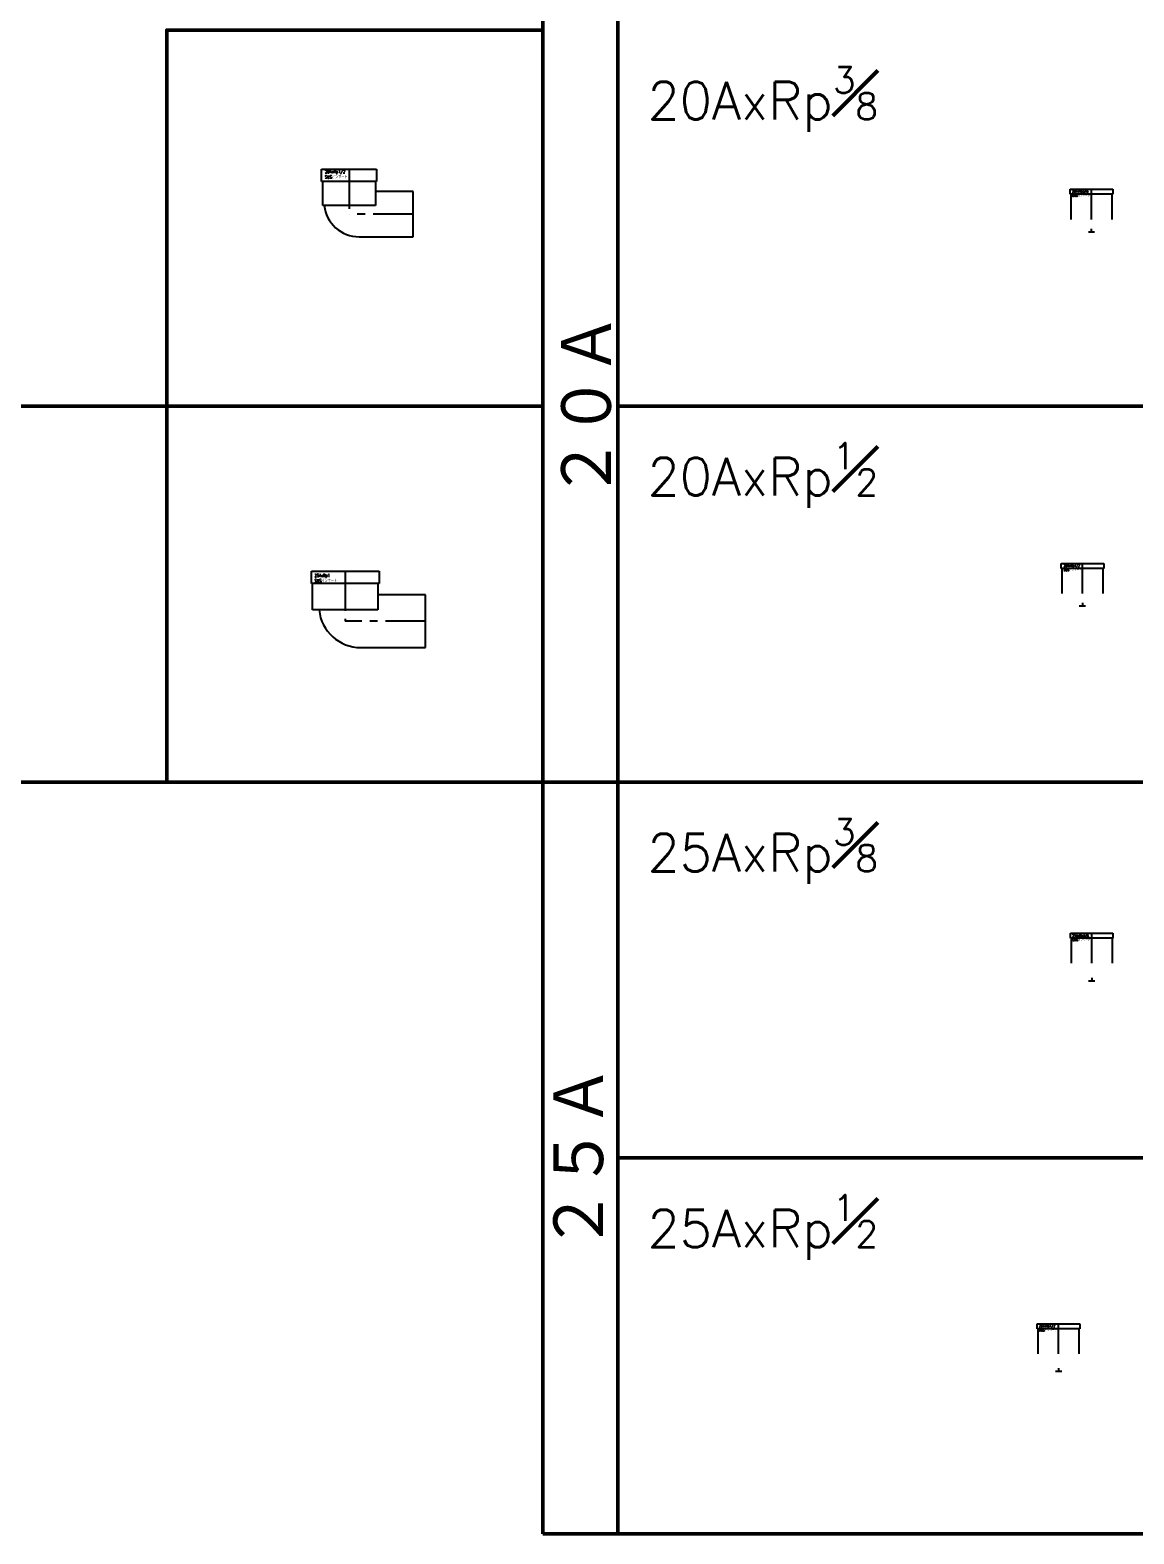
# Model space of a CAD drawing. Header units: millimetres. Extents: x 1711 to 90196, y -23291 to 8516.
# Drawn here: x 46044 to 46925, y -6361 to -5161 of the extents above; entities that cross this region are included whole.
import ezdxf

# ---------------------------------------------------------------- set-up
doc = ezdxf.new("R2010")
doc.units = ezdxf.units.MM
doc.linetypes.add('CENTER', pattern=[50.8, 31.75, -6.35, 6.35, -6.35])
doc.layers.add('line', color=153, linetype='Continuous', lineweight=50)
doc.layers.add('配管-CVP', color=4, linetype='Continuous')
doc.layers.add('＃配管（PVC)', color=21, linetype='Continuous')
doc.styles.add('kpk', font='romans.shx', dxfattribs={"width": 0.7, "bigfont": 'extfont2.shx'})
doc.styles.get("Standard").update_dxf_attribs({"font": 'romans.shx', "bigfont": 'extfont.shx'})

# ---------------------------------------------------------------- blocks, each defined once
blk = doc.blocks.new('20AxRp1／2-SUSインサート給水栓E-正面')
at = {"layer": '＃配管（PVC)', "color": 0, "linetype": 'ByBlock'}
for p, q in [((-22, 26), (-22, 36)), ((-22, 36), (22, 36)), ((22, 36), (22, 26)), ((22, 26), (-22, 26)), ((-21, 7), (-21, 26)), ((21, 26), (21, 7)), ((51, 18), (21, 18)), ((51, -18), (51, 18)), ((21, 7), (-21, 7)), ((8, -18), (51, -18))]:
    blk.add_line(p, q, dxfattribs=at)
at = {"layer": '＃配管（PVC)', "color": 2, "linetype": 'CENTER'}
for p in [(0, 36), (51, 0)]:
    blk.add_line(p, (0, 0), dxfattribs=at)
at = {"layer": '＃配管（PVC)', "color": 0, "linetype": 'ByBlock'}
blk.add_arc((8, 10), 28, 186.1506, 270, dxfattribs=at)
at = {"layer": 'Defpoints', "color": 6, "insert": (-19.3, 35.1), "char_height": 2.5, "attachment_point": 1, "style": 'kpk'}
blk.add_mtext('20AxRp1/2\\PSUSインサート', dxfattribs=at)
blk = doc.blocks.new('20AxRp1／2-SUSインサート給水栓E')
at = {"color": 0}
blk.add_blockref('20AxRp1／2-SUSインサート給水栓E-正面', (0, 0), dxfattribs=at)
blk = doc.blocks.new('25AxRp1-SUSインサート給水栓E-正面')
at = {"layer": '＃配管（PVC)', "color": 0, "linetype": 'ByBlock'}
for p, q in [((-27, 30), (-27, 40)), ((-27, 40), (27, 40)), ((27, 40), (27, 30)), ((27, 30), (-27, 30)), ((-26, 9), (-26, 30)), ((26, 30), (26, 9)), ((64, 21), (26, 21)), ((64, -21), (64, 21)), ((26, 9), (-26, 9)), ((12.5, -21), (64, -21))]:
    blk.add_line(p, q, dxfattribs=at)
at = {"layer": '＃配管（PVC)', "color": 2, "linetype": 'CENTER'}
for p in [(0, 40), (64, 0)]:
    blk.add_line(p, (0, 0), dxfattribs=at)
at = {"layer": '＃配管（PVC)', "color": 0, "linetype": 'ByBlock'}
blk.add_arc((12.5, 12.5), 33.5, 185.9971, 270, dxfattribs=at)
at = {"layer": 'Defpoints', "color": 6, "insert": (-24.5, 37.8), "char_height": 2.5, "attachment_point": 1, "style": 'kpk'}
blk.add_mtext('25AxRp1\\PSUSインサート', dxfattribs=at)
blk = doc.blocks.new('25AxRp1-SUSインサート給水栓E')
at = {"color": 0}
blk.add_blockref('25AxRp1-SUSインサート給水栓E-正面', (0, 0), dxfattribs=at)
blk = doc.blocks.new('*U843')
at = {"layer": '＃配管（PVC)', "color": 0, "linetype": 'ByBlock'}
for p, q in [((-17, 34), (17, 34)), ((-17, 30), (-17, 34)), ((17, 30), (-17, 30)), ((-16.5, 30), (-16.5, 10)), ((16.5, 10), (16.5, 30)), ((17, 34), (17, 30))]:
    blk.add_line(p, q, dxfattribs=at)
at = {"layer": '＃配管（PVC)', "color": 2, "linetype": 'CENTER'}
for p, q in [((0, 10), (0, 34)), ((-2.5, 0), (2.5, 0)), ((0, 0), (0, 2.5))]:
    blk.add_line(p, q, dxfattribs=at)
at = {"layer": 'Defpoints', "color": 6, "insert": (-15.5, 33.4), "char_height": 2, "attachment_point": 1, "style": 'kpk'}
blk.add_mtext('20AxRp3/8\\PSUSインサート', dxfattribs=at)
blk = doc.blocks.new('*U844')
at = {"layer": '＃配管（PVC)', "color": 0, "linetype": 'ByBlock'}
for p, q in [((-17, 34), (17, 34)), ((-17, 30), (-17, 34)), ((17, 30), (-17, 30)), ((-16.5, 30), (-16.5, 10)), ((16.5, 10), (16.5, 30)), ((17, 34), (17, 30))]:
    blk.add_line(p, q, dxfattribs=at)
at = {"layer": '＃配管（PVC)', "color": 2, "linetype": 'CENTER'}
for p, q in [((0, 10), (0, 34)), ((-2.5, 0), (2.5, 0)), ((0, 2.5), (0, 0))]:
    blk.add_line(p, q, dxfattribs=at)
at = {"layer": 'Defpoints', "color": 6, "insert": (-15, 33.2), "char_height": 2, "attachment_point": 1, "style": 'kpk'}
blk.add_mtext('20AxRp1/2\\PSUSインサート', dxfattribs=at)
blk = doc.blocks.new('25AxRp3／8-SUSインサート給水栓T-半')
at = {"layer": '＃配管（PVC)', "color": 0, "linetype": 'ByBlock'}
for p, q in [((-17, 38), (17, 38)), ((-17, 34), (-17, 38)), ((17, 38), (17, 34)), ((17, 34), (-17, 34)), ((-16.5, 34), (-16.5, 14)), ((16.5, 14), (16.5, 34))]:
    blk.add_line(p, q, dxfattribs=at)
at = {"layer": '＃配管（PVC)', "color": 2, "linetype": 'CENTER'}
for p, q in [((0, 14), (0, 38)), ((-2.5, 0), (2.5, 0)), ((0, 2.5), (0, 0))]:
    blk.add_line(p, q, dxfattribs=at)
at = {"layer": 'Defpoints', "color": 6, "insert": (-15.4, 37.1), "char_height": 2, "attachment_point": 1, "style": 'kpk'}
blk.add_mtext('25AxRp3/8\\PSUSインサート', dxfattribs=at)
blk = doc.blocks.new('25AxRp1／2-SUSインサート給水栓T-半')
at = {"layer": '＃配管（PVC)', "color": 0, "linetype": 'ByBlock'}
for p, q in [((-17, 38), (17, 38)), ((-17, 34), (-17, 38)), ((17, 38), (17, 34)), ((17, 34), (-17, 34)), ((-16.5, 34), (-16.5, 14)), ((16.5, 14), (16.5, 34))]:
    blk.add_line(p, q, dxfattribs=at)
at = {"layer": '＃配管（PVC)', "color": 2, "linetype": 'CENTER'}
for p, q in [((0, 14), (0, 38)), ((-2.5, 0), (2.5, 0)), ((0, 2.5), (0, 0))]:
    blk.add_line(p, q, dxfattribs=at)
at = {"layer": 'Defpoints', "color": 6, "insert": (-15.7, 37.2), "char_height": 2, "attachment_point": 1, "style": 'kpk'}
blk.add_mtext('25AxRp1/2\\PSUSインサート', dxfattribs=at)
blk = doc.blocks.new('A$C9b6e2878')
at = {"layer": 'line'}
blk.add_line((2520, 0), (2520, -2560), dxfattribs=at)
for points in [[(2520, -1360), (2520, 0), (2580, 0), (2580, -2560)], [(2520, -1660), (1320, -1660), (1260, -1660)], [(3780, -1660), (2580, -1660)], [(2520, -1960), (1320, -1960), (1260, -1960)], [(3780, -1960), (2580, -1960), (2520, -1960)], [(3780, -2260), (2580, -2260)], [(3780, -2560), (2580, -2560), (2520, -2560)]]:
    blk.add_lwpolyline(points, dxfattribs=at)
for points in [[(2520, -1360), (2220, -1360), (2220, -1660), (2520, -1660)], [(2520, -1660), (2220, -1660), (2220, -1960), (2520, -1960)]]:
    blk.add_lwpolyline(points, close=True, dxfattribs=at)
at = {"layer": 'line', "char_height": 30, "attachment_point": 4}
for s, insert in [('20AxRp{\\H0.7x;\\S3#8;}', (2603.6, -1415.3)), ('20AxRp{\\H0.7x;\\S1#2;}', (2603.6, -1715.3)), ('25AxRp{\\H0.7x;\\S3#8;}', (2603.6, -2015.3)), ('25AxRp{\\H0.7x;\\S1#2;}', (2603.6, -2315.3))]:
    blk.add_mtext(s, dxfattribs=dict(at, insert=insert))
at = {"layer": 'line', "char_height": 45, "attachment_point": 5, "rotation": 90}
for s, insert in [('２０Ａ', (2556.2, -1660)), ('２５Ａ', (2550, -2260))]:
    blk.add_mtext(s, dxfattribs=dict(at, insert=insert))

msp = doc.modelspace()

# ---------------------------------------------------------------- block references
at = {"layer": 'line'}
msp.add_blockref('A$C9b6e2878', (43933.4518, -3800.6046), dxfattribs=at)
at = {"layer": '配管-CVP'}
for name, p in [('20AxRp1／2-SUSインサート給水栓E', (46298.953, -5307.5015)), ('*U843', (46891.2461, -5321.6263)), ('*U844', (46883.9783, -5620.164)), ('25AxRp1-SUSインサート給水栓E', (46295.8447, -5632.3247)), ('25AxRp3／8-SUSインサート給水栓T-半', (46891.4119, -5919.2634)), ('25AxRp1／2-SUSインサート給水栓T-半', (46865.0235, -6230.8581))]:
    msp.add_blockref(name, p, dxfattribs=at)

doc.saveas('drawing.dxf')
